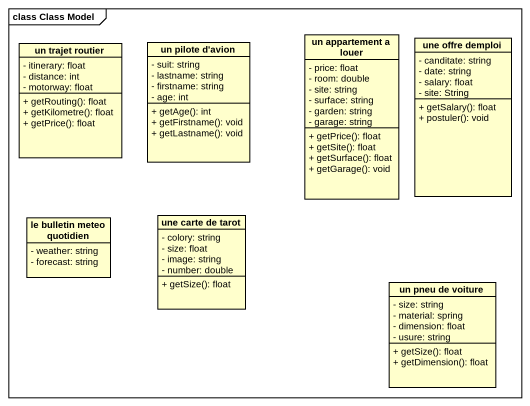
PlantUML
@startuml
mainframe class Class Model
hide circle
hide empty members
skinparam classAttributeIconSize 0
class "un appartement a louer" as un_appartement_a_louer {
  - price: float
  - room: double
  - site: string
  - surface: string
  - garden: string
  - garage: string
  + getPrice(): float
  + getSite(): float
  + getSurface(): float
  + getGarage(): void
}
class "une offre demploi" as une_offre_demploi {
  - canditate: string
  - date: string
  - salary: float
  - site: String
  + getSalary(): float
  + postuler(): void
}
class "un trajet routier" as un_trajet_routier {
  - itinerary: float
  - distance: int
  - motorway: float
  + getRouting(): float
  + getKilometre(): float
  + getPrice(): float
}
class "un pilote d'avion" as un_pilote_d_avion {
  - suit: string
  - lastname: string
  - firstname: string
  - age: int
  + getAge(): int
  + getFirstname(): void
  + getLastname(): void
}
class "le bulletin meteo quotidien" as le_bulletin_meteo_quotidien {
  - weather: string
  - forecast: string
}
class "une carte de tarot" as une_carte_de_tarot {
  - colory: string
  - size: float
  - image: string
  - number: double
  + getSize(): float
}
class "un pneu de voiture" as un_pneu_de_voiture {
  - size: string
  - material: spring
  - dimension: float
  - usure: string
  + getSize(): float
  + getDimension(): float
}
@enduml
